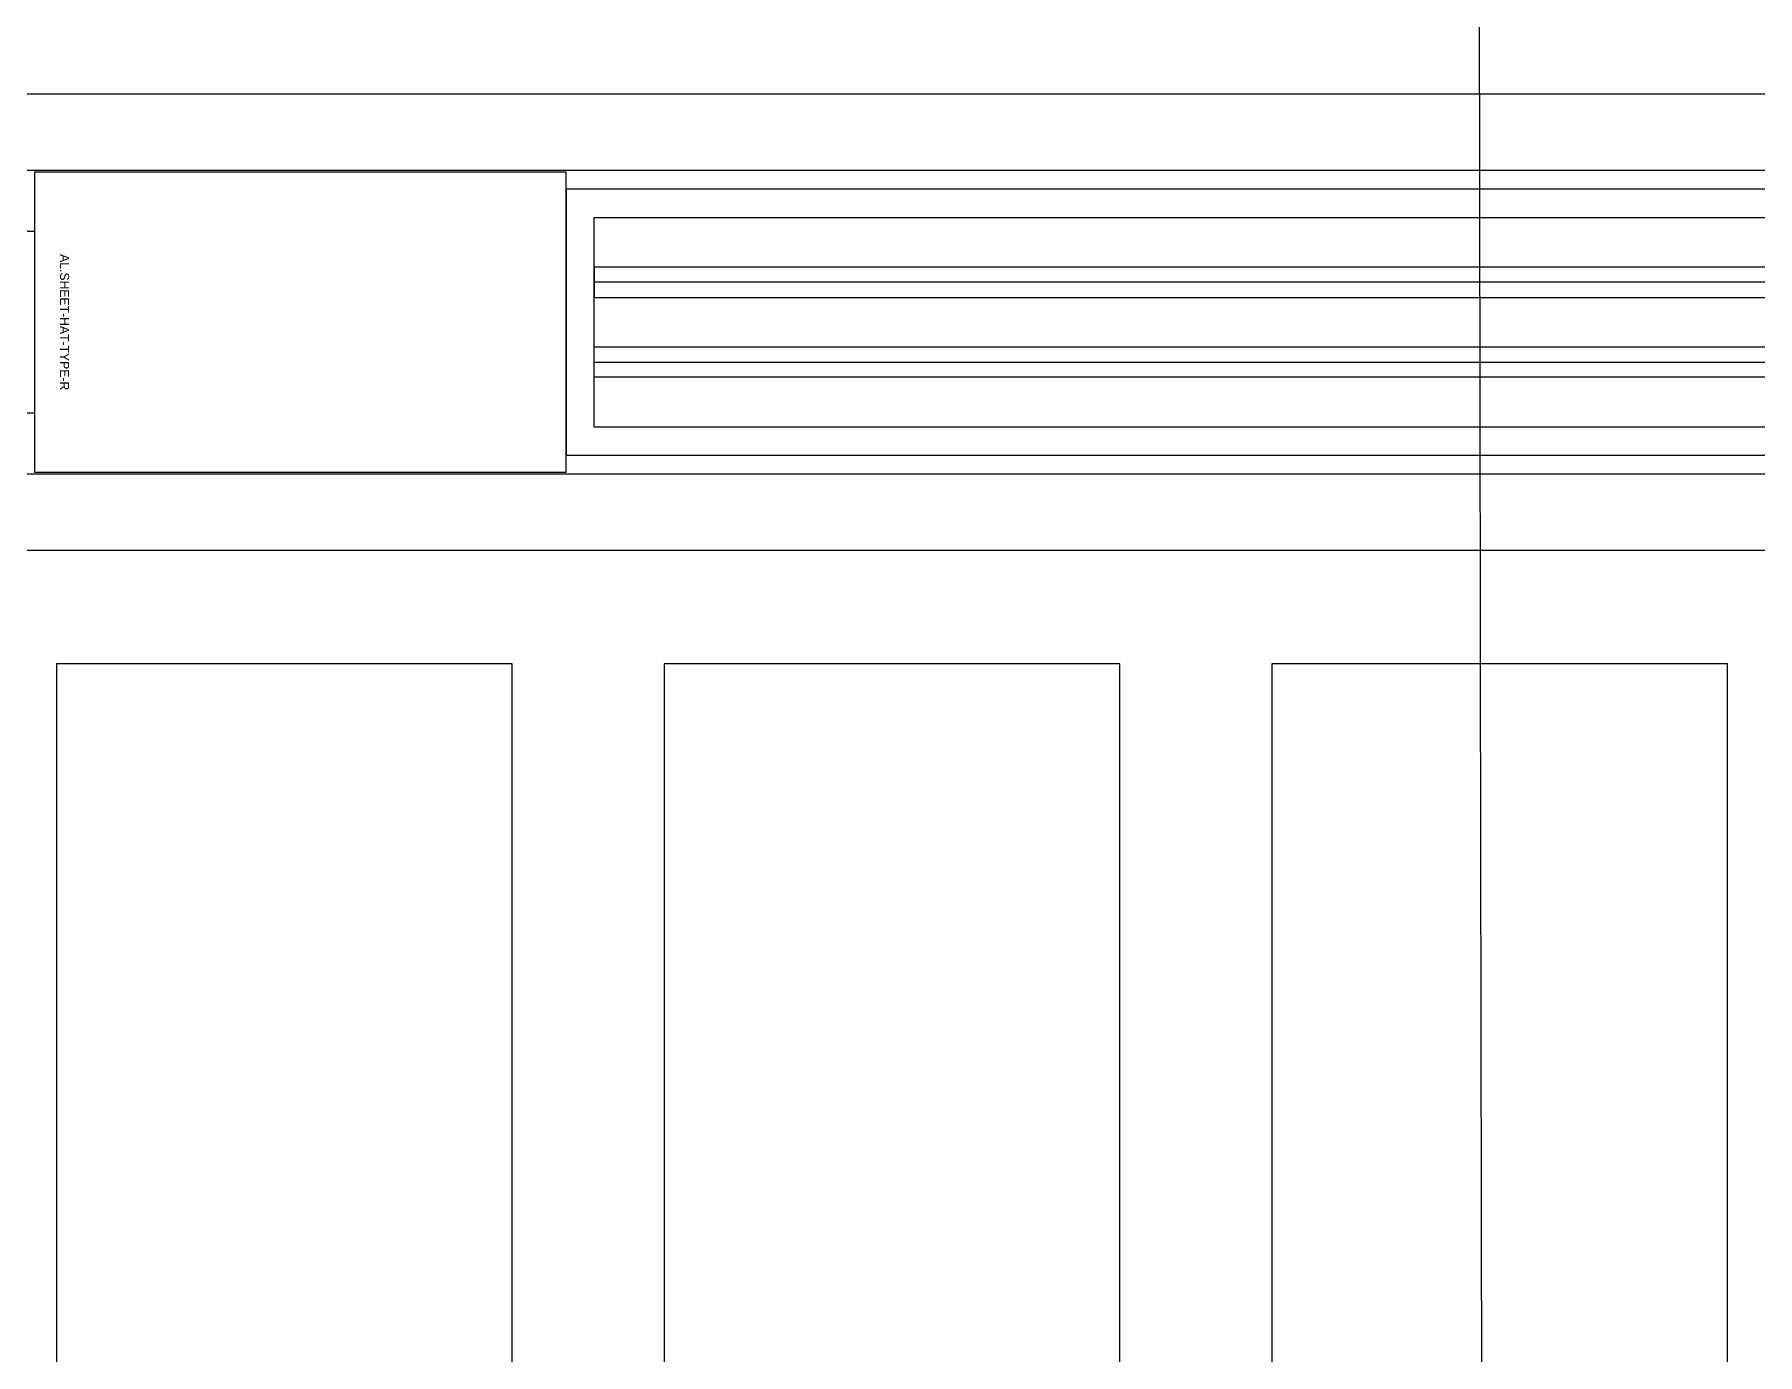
# Model space of a CAD drawing. Header units: millimetres. Extents: x -794334 to -714814, y -17806 to 22403.
# Drawn here: x -749846 to -748711, y -3251 to -2382 of the extents above; entities that cross this region are included whole.
import ezdxf
from ezdxf.enums import TextEntityAlignment as Align
from ezdxf.xclip import XClip

# ---------------------------------------------------------------- set-up
doc = ezdxf.new("R2010")
doc.units = ezdxf.units.MM
doc.header["$XCLIPFRAME"] = 0
for name, color, linetype in [('000 - WIPEOUT', 250, 'Continuous'), ('001 - ASCESSORIES', 251, 'Continuous'), ('A04_TUBE SERIES', 2, 'Continuous'), ('A11_ALU.SOLID SHEET', 2, 'Continuous')]:
    doc.layers.add(name, color=color, linetype=linetype)
doc.layers.add('A-ANNO-NOTE', color=3, linetype='Continuous', lineweight=25)

# ---------------------------------------------------------------- blocks, each defined once
blk = doc.blocks.new('*U1050')
at = {"layer": '001 - ASCESSORIES', "color": 0, "linetype": 'ByBlock'}
blk.add_lwpolyline([(800, 87.5), (-800, 87.5), (-800, -87.5), (800, -87.5)], close=True, dxfattribs=at)
at = {"layer": '001 - ASCESSORIES', "linetype": 'ByBlock'}
for points in [[(-781.5, 69), (781.5, 69), (781.5, -69), (-781.5, -69)], [(781.5, 36.3), (-781.5, 36.3), (-781.5, 16.3), (781.5, 16.3)], [(-781.5, -16.3), (781.5, -16.3), (781.5, -36.3), (-781.5, -36.3)]]:
    blk.add_lwpolyline(points, close=True, dxfattribs=at)
for points in [[(781.5, 26.3), (-781.5, 26.3)], [(-781.5, -26.3), (781.5, -26.3)]]:
    blk.add_lwpolyline(points, dxfattribs=at)
blk = doc.blocks.new('*U1048')
at = {"layer": 'A11_ALU.SOLID SHEET', "color": 0}
blk.add_lwpolyline([(350, -98.8), (350, 98.8), (0, 98.8), (0, -98.8)], close=True, dxfattribs=at)
at = {"layer": 'Defpoints', "color": 250}
blk.add_point((0, 0), dxfattribs=at)
blk.add_text('AL.SHEET-HAT-TYPE-R', height=6, rotation=270, dxfattribs=at).set_placement((15, 0), align=Align.BOTTOM_CENTER)
blk = doc.blocks.new('*U1037')
at = {"color": 1}
blk.add_wipeout([(600, -60), (-600, -60), (-600, 60), (600, 60)], dxfattribs=at).dxf.layer = '000 - WIPEOUT'
at = {"layer": '001 - ASCESSORIES', "color": 0}
blk.add_lwpolyline([(600, -60), (-600, -60), (-600, 60), (600, 60)], close=True, dxfattribs=at)
blk = doc.blocks.new('*U1081')
blk.add_attdef('EXTR.OVL-LENGTH_', (-25, -59.1), '', height=5)
blk.add_wipeout([(-25, 0), (25, 0), (25, 9303), (-25, 9303)]).dxf.layer = '000 - WIPEOUT'
at = {"layer": 'A04_TUBE SERIES', "color": 0}
blk.add_lwpolyline([(-25, 0), (25, 0), (25, 9303), (-25, 9303)], close=True, dxfattribs=at)
blk = doc.blocks.new('*U1240')
at = {"color": 3}
for points in [[(-437.5, -14250), (437.5, -14250), (437.5, -14550), (-437.5, -14550)], [(-437.5, -14650), (437.5, -14650), (437.5, -14950), (-437.5, -14950)], [(-437.5, -15050), (437.5, -15050), (437.5, -15350), (-437.5, -15350)]]:
    blk.add_wipeout(points, dxfattribs=at).dxf.layer = '000 - WIPEOUT'
at = {"layer": 'A11_ALU.SOLID SHEET', "color": 0, "linetype": 'ByBlock'}
for points in [[(-437.5, -14550), (437.5, -14550), (437.5, -14250), (-437.5, -14250)], [(-437.5, -14950), (437.5, -14950), (437.5, -14650), (-437.5, -14650)], [(-437.5, -15350), (437.5, -15350), (437.5, -15050), (-437.5, -15050)]]:
    blk.add_lwpolyline(points, close=True, dxfattribs=at)
blk = doc.blocks.new('*U1630')
for name, p in [('*U1048', (-5164.5, -6150.5)), ('*U1050', (-4014.5, -6150.5))]:
    blk.add_blockref(name, p)
at = {"layer": 'A11_ALU.SOLID SHEET', "color": 0, "linetype": 'ByBlock', "rotation": 90}
blk.add_blockref('*U1240', (-19400, -6813), dxfattribs=at)
blk.add_blockref('*U1037', (-5764.5, -6150.5))
at = {"layer": 'A04_TUBE SERIES', "color": 0, "linetype": 'ByBlock', "rotation": 270}
for p in [(-10453, -6025.5), (-10453, -6275.5)]:
    blk.add_blockref('*U1081', p, dxfattribs=at)

msp = doc.modelspace()

# ---------------------------------------------------------------- block references
at = {"layer": 'A11_ALU.SOLID SHEET'}
ref = msp.add_blockref('*U1630', (-744681.2, 3579), dxfattribs=at)
XClip(ref).set_block_clipping_path([(-45802.4668593339, -9620.0029952967), (23702.8690583039, 10334.9999958097)])

# ---------------------------------------------------------------- next in the draw order: linework, layer by layer
at = {"layer": 'A-ANNO-NOTE'}
msp.add_line((-748903.4, 3442.4), (-748881.1, -11249.3), dxfattribs=at)

doc.saveas('drawing.dxf')
